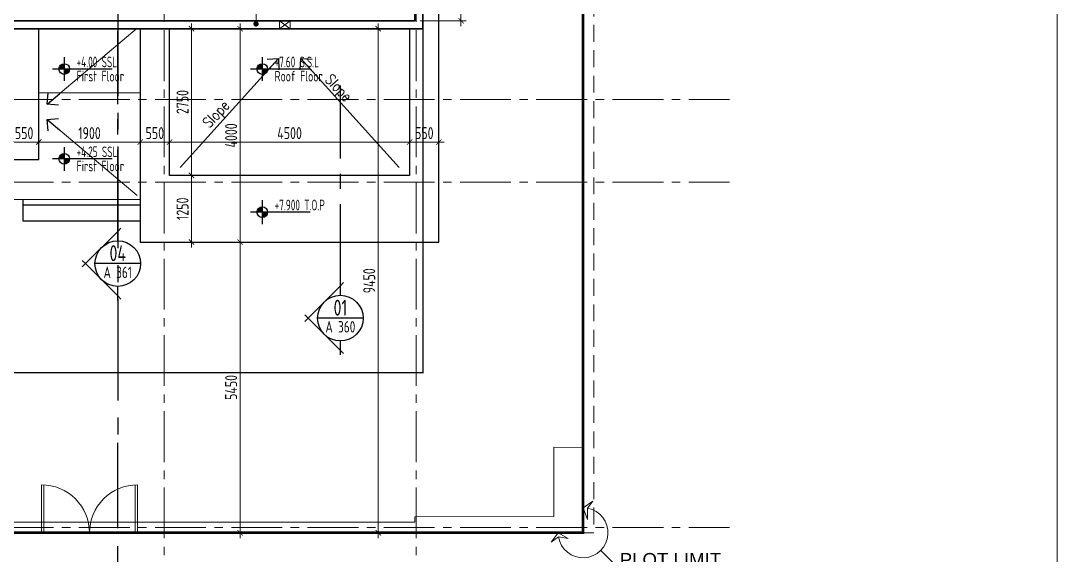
# Model space of a CAD drawing. Header units: millimetres. Extents: x -44713 to 26888, y -13000 to 43000.
# Drawn here: x 7461 to 26888, y -422 to 9600 of the extents above; entities that cross this region are included whole.
import ezdxf
from ezdxf.enums import TextEntityAlignment as Align

# ---------------------------------------------------------------- set-up
doc = ezdxf.new("R2010")
doc.units = ezdxf.units.MM
doc.header["$MEASUREMENT"] = 0
doc.header["$PDMODE"] = 1
for name, pattern in [('1735 X DT-5BR-FFP-Ext$0$HIDDEN', [9.525, 6.35, -3.175]), ('1735 X DT-5BR-Grids$0$CENTER2', [28.575, 19.05, -3.175, 3.175, -3.175]), ('1735 X DT-5BR-Plot Limit$0$PHANTOM', [2.5, 1.25, -0.25, 0.25, -0.25, 0.25, -0.25])]:
    doc.linetypes.add(name, pattern=pattern)
doc.layers.add('00--ORIGIN POINT', color=200, linetype='Continuous', lineweight=15, plot=False)
for name, color, linetype in [('00-First Floor Projection', 1, 'Continuous'), ('1735 X DT-5BR-Plot Limit$0$Z- Plot', 1, '1735 X DT-5BR-Plot Limit$0$PHANTOM'), ('1735 X DT-5BR-Plot Limit$0$Z-BUILDING SETBACK', 150, '1735 X DT-5BR-Plot Limit$0$PHANTOM')]:
    doc.layers.add(name, color=color, linetype=linetype)
for name, color, linetype, lineweight in [('05--LEADER', 8, 'Continuous', 13), ('07--DIM-2', 2, 'Continuous', 25), ('1735 X DT-5BR-FFP-Ext$0$06--LINE-0', 8, 'Continuous', 13), ('1735 X DT-5BR-FFP-Ext$0$L--DOORS-1', 9, 'Continuous', 18), ('1735 X DT-5BR-Grids$0$03--GRID', 252, '1735 X DT-5BR-Grids$0$CENTER2', 5), ('1735 X DT-5BR-Grids$0$08--DETREF', 7, 'Continuous', 25), ('1735 X DT-5BR-Grids$0$08--MAIN SECT REF', 7, 'Continuous', 25), ('1735 X DT-5BR-Grids$0$08--SECTREF', 7, 'Continuous', 25), ('1735 X DT-5BR-Grids$0$08--SECTREF-1', 2, 'Continuous', 25), ('1735 X DT-5BR-Grids$0$08--SECTREF-2', 4, 'Continuous', 35), ('1735 X DT-5BR-Grids$0$08--SECTREF-LINE', 7, 'Continuous', 25), ('1735 X DT-5BR-Plot Limit$0$G-ANNO-LIN02', 9, 'Continuous', 20), ('1735 X DT-5BR-Plot Limit$0$L-ANNO-TEXT', 3, 'Continuous', 13), ('1735 X DT-5BR-RFP$0$0-MEP', 251, 'Continuous', 20), ('1735 X DT-5BR-RFP$0$06--LINE-0', 8, 'Continuous', 13), ('1735 X DT-5BR-RFP$0$F--BLOCKWALL-2', 2, 'Continuous', 25), ('1735 X DT-5BR-RFP$0$F--BLOCKWALL-3', 3, 'Continuous', 35), ('1735 X DT-5BR-RFP$0$L--STAIRS-0', 1, 'Continuous', 25), ('W--ELE-1', 2, 'Continuous', 25)]:
    doc.layers.add(name, color=color, linetype=linetype, lineweight=lineweight)
doc.styles.add('1735 X DT-5BR-Grids$0$ISO', font='isocp2.shx', dxfattribs={"width": 0.8})
doc.styles.add('1735 X DT-5BR-Plot Limit$0$SDC-TEXT', font='arial.ttf')
doc.styles.add('1735 X DT-5BR-RFP$0$ARIAL', font='swiss.ttf')
doc.styles.add('1735 X DT-5BR-RFP$0$MEC', font='romans.shx', dxfattribs={"width": 0.8})
doc.styles.add('ISO', font='isocp2.shx', dxfattribs={"width": 0.8})
doc.dimstyles.new('1-100_AR', dxfattribs={"dimtxt": 225, "dimasz": 100, "dimexe": 100, "dimexo": 100, "dimgap": 0, "dimtad": 0, "dimdec": 0, "dimzin": 12, "dimdsep": 46, "dimtxsty": 'ISO', "dimblk": 'ARCHTICK', "dimcen": 100, "dimdle": 100, "dimclrd": 8, "dimclre": 9, "dimclrt": 2, "dimadec": 0, "dimazin": 0, "dimtfac": 1, "dimtdec": 0, "dimtmove": 0, "dimatfit": 2, "dimldrblk": 'ARCHTICK', "dimfxl": 1, "dimtvp": 0.75, "dimtolj": 1, "dimtzin": 12, "dimlwd": 9, "dimlwe": 9, "dimarcsym": 0})
doc.dimstyles.new('1735 X DT-5BR-RFP$0$A&B DIM', dxfattribs={"dimtxt": 250, "dimasz": 250, "dimexe": 100, "dimexo": 100, "dimgap": 0, "dimtad": 0, "dimdec": 0, "dimzin": 12, "dimdsep": 46, "dimtxsty": '1735 X DT-5BR-RFP$0$ARIAL', "dimcen": 0, "dimdle": 100, "dimclrd": 11, "dimclre": 11, "dimclrt": 7, "dimadec": 0, "dimazin": 0, "dimtfac": 1, "dimtdec": 0, "dimtmove": 1, "dimatfit": 2, "dimfxl": 1, "dimtvp": 0.75, "dimtolj": 1, "dimtzin": 12, "dimlwd": 18, "dimlwe": 18, "dimarcsym": 0})

# ---------------------------------------------------------------- blocks, each defined once
blk = doc.blocks.new('1735 X DT-5BR-RFP$0$_Open90')
at = {"color": 0, "linetype": 'ByBlock', "lineweight": -2}
for p, q in [((0, 0), (-1, 0)), ((-0.5, 0.5), (0, 0)), ((0, 0), (-0.5, -0.5))]:
    blk.add_line(p, q, dxfattribs=at)
blk = doc.blocks.new('1735 X DT-5BR-RFP$0$open')
at = {"layer": '1735 X DT-5BR-RFP$0$0-MEP', "color": 253, "lineweight": 0}
for p, q in [((0, 0), (200, -150)), ((200, 0), (0, -150))]:
    blk.add_line(p, q, dxfattribs=at)
blk.add_lwpolyline([(0, 0), (200, 0), (200, -150), (0, -150)], close=True, dxfattribs=at)
blk = doc.blocks.new('Lvl-plan-50sc-old')
at = {"layer": 'W--ELE-1', "color": 1}
for p, q in [((22, 211), (22, -68)), ((583, 72), (-117, 72))]:
    blk.add_line(p, q, dxfattribs=at)
blk.add_circle((22, 72), 62.5, dxfattribs=at)
for radius, start, end in [(56.2, 90, 180), (50, 90, 180), (43.7, 90, 180), (37.5, 90, 180), (31.2, 90, 180), (25, 90, 180), (18.8, 90, 180), (12.5, 90, 180), (6.25, 90, 180), (56.2, 270, 0), (50, 270, 0), (43.7, 270, 0), (37.5, 270, 0), (31.2, 270, 0), (25, 270, 0), (18.8, 270, 0), (12.5, 270, 0), (6.25, 270, 0)]:
    blk.add_arc((22, 72), radius, start, end, dxfattribs=at)
at = {"layer": 'W--ELE-1', "style": 'ISO', "width": 0.75}
for tag, p in [('LEVEL', (166, 93)), ('FLOOR', (166, -74))]:
    blk.add_attdef(tag, p, '', height=125, dxfattribs=at)
blk = doc.blocks.new('_ArchTick')
at = {"color": 0, "const_width": 0.15}
blk.add_lwpolyline([(-0.5, -0.5), (0.5, 0.5)], dxfattribs=at)
blk = doc.blocks.new('*D10')
at = {"layer": '07--DIM-2', "color": 9, "lineweight": 9, "transparency": 16777216}
for p, q in [((3150, 9700), (3150, 10109)), ((14850, 9700), (14850, 10109))]:
    blk.add_line(p, q, dxfattribs=at)
at = {"layer": '07--DIM-2', "color": 8, "lineweight": 9, "transparency": 16777216}
blk.add_line((3050, 10009), (14950, 10009), dxfattribs=at)
at = {"layer": 'Defpoints', "color": 0, "transparency": 16777216}
for p in [(14850, 10009), (3150, 9600), (14850, 9600)]:
    blk.add_point(p, dxfattribs=at)
at = {"layer": '07--DIM-2', "color": 8, "lineweight": 9, "transparency": 16777216, "xscale": 100, "yscale": 100, "zscale": 100, "rotation": 180}
blk.add_blockref('_ArchTick', (3150, 10009), dxfattribs=at)
at = {"layer": '07--DIM-2', "color": 8, "lineweight": 9, "transparency": 16777216, "xscale": 100, "yscale": 100, "zscale": 100}
blk.add_blockref('_ArchTick', (14850, 10009), dxfattribs=at)
at = {"layer": '07--DIM-2', "color": 2, "transparency": 16777216, "insert": (9000, 10177), "char_height": 225, "attachment_point": 5, "style": 'ISO'}
blk.add_mtext('\\A1;11700', dxfattribs=at)
blk = doc.blocks.new('*D21')
at = {"layer": '07--DIM-2', "color": 9, "lineweight": 9, "transparency": 16777216}
for p, q in [((7800, 7100), (7800, 7425)), ((9700, 7350), (9700, 7225))]:
    blk.add_line(p, q, dxfattribs=at)
at = {"layer": '07--DIM-2', "color": 8, "lineweight": 9, "transparency": 16777216}
blk.add_line((7700, 7325), (9800, 7325), dxfattribs=at)
at = {"layer": 'Defpoints', "color": 0, "transparency": 16777216}
for p in [(9700, 7450), (9700, 7325), (7800, 7000)]:
    blk.add_point(p, dxfattribs=at)
at = {"layer": '07--DIM-2', "color": 8, "lineweight": 9, "transparency": 16777216, "xscale": 100, "yscale": 100, "zscale": 100, "rotation": 180}
blk.add_blockref('_ArchTick', (7800, 7325), dxfattribs=at)
at = {"layer": '07--DIM-2', "color": 8, "lineweight": 9, "transparency": 16777216, "xscale": 100, "yscale": 100, "zscale": 100}
blk.add_blockref('_ArchTick', (9700, 7325), dxfattribs=at)
at = {"layer": '07--DIM-2', "color": 2, "transparency": 16777216, "insert": (8750, 7493), "char_height": 225, "attachment_point": 5, "style": 'ISO'}
blk.add_mtext('\\A1;1900', dxfattribs=at)
blk = doc.blocks.new('*D22')
at = {"layer": '07--DIM-2', "color": 9, "lineweight": 9, "transparency": 16777216}
for p, q in [((14750, 6800), (14750, 7425)), ((10250, 7276), (10250, 7225))]:
    blk.add_line(p, q, dxfattribs=at)
at = {"layer": '07--DIM-2', "color": 8, "lineweight": 9, "transparency": 16777216}
blk.add_line((10150, 7325), (14850, 7325), dxfattribs=at)
at = {"layer": 'Defpoints', "color": 0, "transparency": 16777216}
for p in [(10250, 7376), (14750, 7325), (14750, 6700)]:
    blk.add_point(p, dxfattribs=at)
at = {"layer": '07--DIM-2', "color": 8, "lineweight": 9, "transparency": 16777216, "xscale": 100, "yscale": 100, "zscale": 100, "rotation": 180}
blk.add_blockref('_ArchTick', (10250, 7325), dxfattribs=at)
at = {"layer": '07--DIM-2', "color": 8, "lineweight": 9, "transparency": 16777216, "xscale": 100, "yscale": 100, "zscale": 100}
blk.add_blockref('_ArchTick', (14750, 7325), dxfattribs=at)
at = {"layer": '07--DIM-2', "color": 2, "transparency": 16777216, "insert": (12500, 7493), "char_height": 225, "attachment_point": 5, "style": 'ISO'}
blk.add_mtext('\\A1;4500', dxfattribs=at)
blk = doc.blocks.new('*D33')
at = {"layer": '07--DIM-2', "color": 9, "lineweight": 9, "transparency": 16777216}
for p, q in [((14900, 12850), (15812, 12850)), ((14950, 9600), (15812, 9600))]:
    blk.add_line(p, q, dxfattribs=at)
at = {"layer": '07--DIM-2', "color": 8, "lineweight": 9, "transparency": 16777216}
blk.add_line((15712, 12950), (15712, 9500), dxfattribs=at)
at = {"layer": 'Defpoints', "color": 0, "transparency": 16777216}
for p in [(14800, 12850), (14850, 9600), (15712, 9600)]:
    blk.add_point(p, dxfattribs=at)
at = {"layer": '07--DIM-2', "color": 8, "lineweight": 9, "transparency": 16777216, "xscale": 100, "yscale": 100, "zscale": 100}
for p, rotation in [((15712, 12850), 90), ((15712, 9600), 270)]:
    blk.add_blockref('_ArchTick', p, dxfattribs=dict(at, rotation=rotation))
at = {"layer": '07--DIM-2', "color": 2, "transparency": 16777216, "insert": (15577, 10645), "char_height": 225, "attachment_point": 5, "rotation": 90, "style": 'ISO'}
blk.add_mtext('\\A1;3250', dxfattribs=at)
blk = doc.blocks.new('*D38')
at = {"layer": '07--DIM-2', "color": 8, "lineweight": 9, "transparency": 16777216}
blk.add_line((10663, 9550), (10663, 6600), dxfattribs=at)
at = {"layer": '07--DIM-2', "color": 9, "lineweight": 9, "transparency": 16777216}
for p, q in [((10108, 9450), (10763, 9450)), ((10558, 6700), (10763, 6700))]:
    blk.add_line(p, q, dxfattribs=at)
at = {"layer": 'Defpoints', "color": 0, "transparency": 16777216}
for p in [(10008, 9450), (10458, 6700), (10663, 6700)]:
    blk.add_point(p, dxfattribs=at)
at = {"layer": '07--DIM-2', "color": 8, "lineweight": 9, "transparency": 16777216, "xscale": 100, "yscale": 100, "zscale": 100}
for p, rotation in [((10663, 9450), 90), ((10663, 6700), 270)]:
    blk.add_blockref('_ArchTick', p, dxfattribs=dict(at, rotation=rotation))
at = {"layer": '07--DIM-2', "color": 2, "transparency": 16777216, "insert": (10494, 8075), "char_height": 225, "attachment_point": 5, "rotation": 90, "style": 'ISO'}
blk.add_mtext('\\A1;2750', dxfattribs=at)
blk = doc.blocks.new('*D41')
at = {"layer": '07--DIM-2', "color": 8, "lineweight": 9, "transparency": 16777216}
blk.add_line((10663, 6800), (10663, 5350), dxfattribs=at)
at = {"layer": '07--DIM-2', "color": 9, "lineweight": 9, "transparency": 16777216}
for p, q in [((10558, 6700), (10763, 6700)), ((10108, 5450), (10763, 5450))]:
    blk.add_line(p, q, dxfattribs=at)
at = {"layer": 'Defpoints', "color": 0, "transparency": 16777216}
for p in [(10458, 6700), (10008, 5450), (10663, 5450)]:
    blk.add_point(p, dxfattribs=at)
at = {"layer": '07--DIM-2', "color": 8, "lineweight": 9, "transparency": 16777216, "xscale": 100, "yscale": 100, "zscale": 100}
for p, rotation in [((10663, 6700), 90), ((10663, 5450), 270)]:
    blk.add_blockref('_ArchTick', p, dxfattribs=dict(at, rotation=rotation))
at = {"layer": '07--DIM-2', "color": 2, "transparency": 16777216, "insert": (10494, 6075), "char_height": 225, "attachment_point": 5, "rotation": 90, "style": 'ISO'}
blk.add_mtext('\\A1;1250', dxfattribs=at)
blk = doc.blocks.new('*D42')
at = {"layer": '07--DIM-2', "color": 8, "lineweight": 9, "transparency": 16777216}
blk.add_line((9600, 7325), (10350, 7325), dxfattribs=at)
at = {"layer": '07--DIM-2', "color": 9, "lineweight": 9, "transparency": 16777216}
blk.add_line((9700, 7350), (9700, 7225), dxfattribs=at)
at = {"layer": 'Defpoints', "color": 0, "transparency": 16777216}
for p in [(9700, 7450), (10250, 7325), (10250, 7325)]:
    blk.add_point(p, dxfattribs=at)
at = {"layer": '07--DIM-2', "color": 8, "lineweight": 9, "transparency": 16777216, "xscale": 100, "yscale": 100, "zscale": 100, "rotation": 180}
blk.add_blockref('_ArchTick', (9700, 7325), dxfattribs=at)
at = {"layer": '07--DIM-2', "color": 8, "lineweight": 9, "transparency": 16777216, "xscale": 100, "yscale": 100, "zscale": 100}
blk.add_blockref('_ArchTick', (10250, 7325), dxfattribs=at)
at = {"layer": '07--DIM-2', "color": 2, "transparency": 16777216, "insert": (9975, 7493), "char_height": 225, "attachment_point": 5, "style": 'ISO'}
blk.add_mtext('\\A1;550', dxfattribs=at)
blk = doc.blocks.new('*D43')
at = {"layer": '07--DIM-2', "color": 9, "lineweight": 9, "transparency": 16777216}
for p, q in [((14750, 6800), (14750, 7425)), ((15300, 5650), (15300, 7425))]:
    blk.add_line(p, q, dxfattribs=at)
at = {"layer": '07--DIM-2', "color": 8, "lineweight": 9, "transparency": 16777216}
blk.add_line((14650, 7325), (15400, 7325), dxfattribs=at)
at = {"layer": 'Defpoints', "color": 0, "transparency": 16777216}
for p in [(15300, 7325), (14750, 6700), (15300, 5550)]:
    blk.add_point(p, dxfattribs=at)
at = {"layer": '07--DIM-2', "color": 8, "lineweight": 9, "transparency": 16777216, "xscale": 100, "yscale": 100, "zscale": 100, "rotation": 180}
blk.add_blockref('_ArchTick', (14750, 7325), dxfattribs=at)
at = {"layer": '07--DIM-2', "color": 8, "lineweight": 9, "transparency": 16777216, "xscale": 100, "yscale": 100, "zscale": 100}
blk.add_blockref('_ArchTick', (15300, 7325), dxfattribs=at)
at = {"layer": '07--DIM-2', "color": 2, "transparency": 16777216, "insert": (15025, 7493), "char_height": 225, "attachment_point": 5, "style": 'ISO'}
blk.add_mtext('\\A1;550', dxfattribs=at)
blk = doc.blocks.new('*D44')
at = {"layer": '07--DIM-2', "color": 9, "lineweight": 9, "transparency": 16777216}
for p, q in [((7250, 8150), (7250, 7225)), ((7800, 7100), (7800, 7425))]:
    blk.add_line(p, q, dxfattribs=at)
at = {"layer": '07--DIM-2', "color": 8, "lineweight": 9, "transparency": 16777216}
blk.add_line((7900, 7325), (7150, 7325), dxfattribs=at)
at = {"layer": 'Defpoints', "color": 0, "transparency": 16777216}
for p in [(7250, 8250), (7250, 7325), (7800, 7000)]:
    blk.add_point(p, dxfattribs=at)
at = {"layer": '07--DIM-2', "color": 8, "lineweight": 9, "transparency": 16777216, "xscale": 100, "yscale": 100, "zscale": 100, "rotation": 180}
blk.add_blockref('_ArchTick', (7250, 7325), dxfattribs=at)
at = {"layer": '07--DIM-2', "color": 8, "lineweight": 9, "transparency": 16777216, "xscale": 100, "yscale": 100, "zscale": 100}
blk.add_blockref('_ArchTick', (7800, 7325), dxfattribs=at)
at = {"layer": '07--DIM-2', "color": 2, "transparency": 16777216, "insert": (7525, 7493), "char_height": 225, "attachment_point": 5, "style": 'ISO'}
blk.add_mtext('\\A1;550', dxfattribs=at)
blk = doc.blocks.new('*U161')
at = {"layer": '1735 X DT-5BR-Grids$0$08--SECTREF'}
h = blk.add_hatch(color=256, dxfattribs=at)
h.paths.add_polyline_path([(-5104, -500), (-5104, -707), (-5457, -354, 0.198912)])
h.paths.add_polyline_path([(-5457, -354), (-5811, 0), (-5457, 354, 0.414214)])
h.paths.add_polyline_path([(-5104, 500, 0.198912), (-5457, 354), (-5104, 707)])
blk.add_line((-4604, 0), (-5604, 0))
at = {"layer": '1735 X DT-5BR-Grids$0$08--DETREF'}
blk.add_line((-5104, 3500), (-5104, 5104), dxfattribs=at)
at = {"layer": '1735 X DT-5BR-Grids$0$08--SECTREF'}
for p, q in [((-5104, 2833), (-5104, 3167)), ((-5104, 500), (-5104, 2500)), ((-5104, 707), (-5033, 778)), ((-5104, -707), (-5104, -500))]:
    blk.add_line(p, q, dxfattribs=at)
for points in [[(-5104, -707), (-5811, 0), (-5104, 707)], [(-5881, 71), (-5811, 0), (-5881, -71)], [(-5104, -807), (-5104, -707), (-5033, -778)]]:
    blk.add_lwpolyline(points, dxfattribs=at)
blk.add_circle((-5104, 0), 500, dxfattribs=at)
at = {"layer": '1735 X DT-5BR-Grids$0$08--SECTREF-1', "style": '1735 X DT-5BR-Grids$0$ISO', "width": 0.8, "flags": 4}
blk.add_attdef('DRG-NO', text='', height=250, dxfattribs=at).set_placement((-5104, -191), align=Align.MIDDLE_CENTER)
at = {"layer": '1735 X DT-5BR-Grids$0$08--SECTREF-2', "style": '1735 X DT-5BR-Grids$0$ISO', "width": 0.8, "flags": 4}
blk.add_attdef('SECTION', text='', height=350, dxfattribs=at).set_placement((-5104, 229), align=Align.MIDDLE_CENTER)
blk = doc.blocks.new('*U180')
blk.add_line((-4604, 0), (-5604, 0))
at = {"layer": '1735 X DT-5BR-Grids$0$08--DETREF'}
blk.add_line((-5104, 3500), (-5104, 5104), dxfattribs=at)
at = {"layer": '1735 X DT-5BR-Grids$0$08--SECTREF'}
for p, q in [((-5104, 2833), (-5104, 3167)), ((-5104, 500), (-5104, 2500)), ((-5104, 707), (-5033, 778)), ((-5104, -707), (-5104, -500))]:
    blk.add_line(p, q, dxfattribs=at)
for points in [[(-5104, -707), (-5811, 0), (-5104, 707)], [(-5881, 71), (-5811, 0), (-5881, -71)], [(-5104, -807), (-5104, -707), (-5033, -778)]]:
    blk.add_lwpolyline(points, dxfattribs=at)
blk.add_circle((-5104, 0), 500, dxfattribs=at)
at = {"layer": '1735 X DT-5BR-Grids$0$08--SECTREF-1', "style": '1735 X DT-5BR-Grids$0$ISO', "width": 0.8, "flags": 4}
blk.add_attdef('DRG-NO', text='', height=250, dxfattribs=at).set_placement((-5104, -191), align=Align.MIDDLE_CENTER)
at = {"layer": '1735 X DT-5BR-Grids$0$08--SECTREF-2', "style": '1735 X DT-5BR-Grids$0$ISO', "width": 0.8, "flags": 4}
blk.add_attdef('SECTION', text='', height=350, dxfattribs=at).set_placement((-5104, 229), align=Align.MIDDLE_CENTER)
blk = doc.blocks.new('1735 X DT-5BR-Grids')
at = {"layer": '1735 X DT-5BR-Grids$0$03--GRID', "ltscale": 50}
for p, q in [((10150, -2960.853), (10150, 33283.323)), ((14875, -2960.853), (14875, 33283.323)), ((-2878.651, 8124.999), (20742.863, 8124.999)), ((-2878.651, 6575, 0), (20742.863, 6575, 0)), ((-2878.651, 100), (20742.863, 100))]:
    blk.add_line(p, q, dxfattribs=at)
at = {"layer": '1735 X DT-5BR-Grids$0$08--SECTREF-LINE', "color": 4, "linetype": '1735 X DT-5BR-Grids$0$CENTER2', "ltscale": 100}
blk.add_lwpolyline([(9280, 30100.509), (9280, 1688.388)], dxfattribs=at)
at = {"layer": '1735 X DT-5BR-Grids$0$08--MAIN SECT REF', "xscale": 0.855, "yscale": 0.855, "zscale": 0.855}
for p, values in [((13643.538, 5045.704), {'SECTION': '04', 'DRG-NO': 'A 361'}), ((17815.604, 4024.275), {'SECTION': '01', 'DRG-NO': 'A 360'})]:
    blk.add_blockref('*U180', p, dxfattribs=at).add_auto_attribs(values)
at = {"layer": '1735 X DT-5BR-Grids$0$08--SECTREF'}
blk.add_blockref('*U161', (14383.553, -3415.165), dxfattribs=at).add_auto_attribs({'SECTION': 'A', 'DRG-NO': 'A 240'})
blk = doc.blocks.new('*U224')
at = {"layer": '1735 X DT-5BR-Plot Limit$0$G-ANNO-LIN02'}
for points in [[(2, 468), (84, 248), (86, 460), (181, 595), (2, 468)], [(-469, 0), (-597, -178), (-461, -79), (-282, -110), (-469, 0)], [(331, -331), (771, -771), (2389, -771)]]:
    blk.add_lwpolyline(points, dxfattribs=at)
blk.add_ellipse((0, 0), major_axis=(99, -458), ratio=0.997525, start_param=-1.614984, end_param=2.7411, dxfattribs=at)
at = {"layer": '1735 X DT-5BR-Plot Limit$0$L-ANNO-TEXT', "insert": (1637, -506), "char_height": 250, "width": 2000, "attachment_point": 5, "rotation": 359.9827, "style": '1735 X DT-5BR-Plot Limit$0$SDC-TEXT'}
blk.add_mtext('PLOT LIMIT', dxfattribs=at)
blk = doc.blocks.new('1735 X DT-5BR-Plot Limit')
at = {"layer": '1735 X DT-5BR-Plot Limit$0$Z- Plot', "color": 12, "ltscale": 500, "true_color": 0xdb0000, "const_width": 50}
blk.add_lwpolyline([(18000, 0), (0, 0), (0, 30000.001), (18000, 30000.001)], close=True, dxfattribs=at)
at = {"layer": '1735 X DT-5BR-Plot Limit$0$Z-BUILDING SETBACK', "ltscale": 500, "const_width": 25}
blk.add_lwpolyline([(15000, 3000), (3000, 3000), (3000, 27000.001), (15000, 27000.001)], close=True, dxfattribs=at)
at = {"layer": '1735 X DT-5BR-Plot Limit$0$L-ANNO-TEXT'}
blk.add_blockref('*U224', (18000, 0), dxfattribs=at)
blk = doc.blocks.new('1735 X DT-5BR-FFP-Ext$0$DOOR-P')
blk.add_lwpolyline([(0, 0, 0.414214), (1000, -1000), (1000, 0), (950, 0), (950, -999)], format="xyb")
blk = doc.blocks.new('1735 X DT-5BR-FFP-Ext')
at = {"layer": '1735 X DT-5BR-FFP-Ext$0$06--LINE-0', "linetype": '1735 X DT-5BR-FFP-Ext$0$HIDDEN', "ltscale": 50}
blk.add_line((18200, 30000), (18200, 0), dxfattribs=at)
at = {"layer": '1735 X DT-5BR-FFP-Ext$0$06--LINE-0'}
for p, q in [((7850, 0, 0), (7850, 400, 0)), ((9650, 0, 0), (9650, 400, 0)), ((7850, 0, 0), (6375, 0)), ((7850, 0, 0), (9650, 0, 0)), ((18200, 0), (9650, 0))]:
    blk.add_line(p, q, dxfattribs=at)
blk.add_lwpolyline([(200, 6400), (200, 29800), (18000, 29800), (18000, 1600), (17450, 1603), (17450, 303), (14850, 300), (14850, 200), (6400, 200)], dxfattribs=at)
at = {"layer": '1735 X DT-5BR-FFP-Ext$0$L--DOORS-1', "rotation": 180}
for xscale, yscale, zscale in [(0.9000338471960276, 0.9000338471960276, 0.9000338471960276), (-0.9000338471960276, 0.9000338471232681, 0.9000338471239904)]:
    blk.add_blockref('1735 X DT-5BR-FFP-Ext$0$DOOR-P', (8750, 0, 0), dxfattribs=dict(at, xscale=xscale, yscale=yscale, zscale=zscale))
blk = doc.blocks.new('*D62')
at = {"layer": '07--DIM-2', "color": 8, "lineweight": 9, "transparency": 16777216}
blk.add_line((14162, 9550), (14162, -100), dxfattribs=at)
at = {"layer": '07--DIM-2', "color": 9, "lineweight": 9, "transparency": 16777216}
for p, q in [((14153, 9450), (14262, 9450)), ((14153, 0), (14262, 0))]:
    blk.add_line(p, q, dxfattribs=at)
at = {"layer": 'Defpoints', "color": 0, "transparency": 16777216}
for p in [(14053, 9450), (14053, 0), (14162, 0)]:
    blk.add_point(p, dxfattribs=at)
at = {"layer": '07--DIM-2', "color": 8, "lineweight": 9, "transparency": 16777216, "xscale": 100, "yscale": 100, "zscale": 100}
for p, rotation in [((14162, 9450), 90), ((14162, 0), 270)]:
    blk.add_blockref('_ArchTick', p, dxfattribs=dict(at, rotation=rotation))
at = {"layer": '07--DIM-2', "color": 2, "transparency": 16777216, "insert": (13993, 4725), "char_height": 225, "attachment_point": 5, "rotation": 90, "style": 'ISO'}
blk.add_mtext('\\A1;9450', dxfattribs=at)
blk = doc.blocks.new('*D64')
at = {"layer": '07--DIM-2', "color": 9, "lineweight": 9, "transparency": 16777216}
for p, q in [((11518, 5450), (11673, 5450)), ((11518, 0), (11673, 0))]:
    blk.add_line(p, q, dxfattribs=at)
at = {"layer": '07--DIM-2', "color": 8, "lineweight": 9, "transparency": 16777216}
blk.add_line((11573, -100), (11573, 5550), dxfattribs=at)
at = {"layer": 'Defpoints', "color": 0, "transparency": 16777216}
for p in [(11418, 5450), (11573, 5450), (11418, 0)]:
    blk.add_point(p, dxfattribs=at)
at = {"layer": '07--DIM-2', "color": 8, "lineweight": 9, "transparency": 16777216, "xscale": 100, "yscale": 100, "zscale": 100}
for p, rotation in [((11573, 5450), 90), ((11573, 0), 270)]:
    blk.add_blockref('_ArchTick', p, dxfattribs=dict(at, rotation=rotation))
at = {"layer": '07--DIM-2', "color": 2, "transparency": 16777216, "insert": (11404, 2725), "char_height": 225, "attachment_point": 5, "rotation": 90, "style": 'ISO'}
blk.add_mtext('\\A1;5450', dxfattribs=at)
blk = doc.blocks.new('*D69')
at = {"layer": '07--DIM-2', "color": 8, "lineweight": 9, "transparency": 16777216}
blk.add_line((11573, 5350), (11573, 9550), dxfattribs=at)
at = {"layer": '07--DIM-2', "color": 9, "lineweight": 9, "transparency": 16777216}
for p, q in [((11518, 9450), (11673, 9450)), ((11518, 5450), (11673, 5450))]:
    blk.add_line(p, q, dxfattribs=at)
at = {"layer": 'Defpoints', "color": 0, "transparency": 16777216}
for p in [(11418, 9450), (11573, 9450), (11418, 5450)]:
    blk.add_point(p, dxfattribs=at)
at = {"layer": '07--DIM-2', "color": 8, "lineweight": 9, "transparency": 16777216, "xscale": 100, "yscale": 100, "zscale": 100}
for p, rotation in [((11573, 9450), 90), ((11573, 5450), 270)]:
    blk.add_blockref('_ArchTick', p, dxfattribs=dict(at, rotation=rotation))
at = {"layer": '07--DIM-2', "color": 2, "transparency": 16777216, "insert": (11404, 7450), "char_height": 225, "attachment_point": 5, "rotation": 90, "style": 'ISO'}
blk.add_mtext('\\A1;4000', dxfattribs=at)
blk = doc.blocks.new('1735 X DT-5BR-RFP')
at = {"layer": '1735 X DT-5BR-RFP$0$06--LINE-0'}
blk.add_line((7800, 8250), (9700, 8250), dxfattribs=at)
blk.add_lwpolyline([(7300, 7000), (7300, 6250), (9700, 6250)], dxfattribs=at)
at = {"layer": '1735 X DT-5BR-RFP$0$F--BLOCKWALL-2'}
for points in [[(9700, 9450), (9700, 5450), (15300, 5450), (15300, 23800), (7800, 23800), (7800, 25500), (2700, 25500), (2700, 21100), (3000, 21100)], [(3000, 20100), (2700, 20100), (2700, 7000), (7800, 7000), (7800, 9450)], [(14750, 9450), (14750, 6700), (10250, 6700), (10250, 9450)]]:
    blk.add_lwpolyline(points, dxfattribs=at)
at = {"layer": '1735 X DT-5BR-RFP$0$F--BLOCKWALL-3'}
blk.add_lwpolyline([(3150, 20950), (14850, 20950), (14850, 9600), (3150, 9600), (3150, 20100), (3000, 20100), (3000, 9450), (15000, 9450), (15000, 21100), (3000, 21100), (3000, 20950)], close=True, dxfattribs=at)
at = {"layer": '1735 X DT-5BR-RFP$0$L--STAIRS-0'}
for p, q in [((7500, 6250), (7500, 5850)), ((7500, 6150), (9700, 6150)), ((7500, 5850), (9700, 5850))]:
    blk.add_line(p, q, dxfattribs=at)
at = {"layer": '1735 X DT-5BR-RFP$0$0-MEP', "color": 253, "lineweight": 0}
blk.add_blockref('1735 X DT-5BR-RFP$0$open', (12308, 9600), dxfattribs=at)
at = {"layer": '1735 X DT-5BR-RFP$0$0-MEP', "color": 254, "style": '1735 X DT-5BR-RFP$0$MEC', "width": 0.8}
for rotation, p in [(313.231, (13149, 8484)), (46.769, (10995, 7574))]:
    blk.add_text('Slope', height=200, rotation=rotation, dxfattribs=at).set_placement(p)
at = {"layer": '1735 X DT-5BR-RFP$0$0-MEP', "color": 253, "lineweight": 0}
for points in [[(7959, 8035), (9641, 9463)], [(12290, 8890), (10447, 6851)], [(12710, 8890), (14553, 6851)], [(7959, 7749), (9641, 6322)]]:
    blk.add_leader(points, dimstyle='1735 X DT-5BR-RFP$0$A&B DIM', override={"dimasz": 300, "dimclrd": 256, "dimldrblk": '1735 X DT-5BR-RFP$0$_Open90'}, dxfattribs=at)

msp = doc.modelspace()

# ---------------------------------------------------------------- linework, layer by layer
at = {"layer": '00--ORIGIN POINT'}
msp.add_lwpolyline([(26887.5, -13000), (-8912.5, -13000), (-8912.5, 43000), (26887.5, 43000)], close=True, dxfattribs=at)

# ---------------------------------------------------------------- next in the draw order: block references
at = {"layer": '00-First Floor Projection'}
msp.add_blockref('1735 X DT-5BR-RFP', (0, 0), dxfattribs=at)

# ---------------------------------------------------------------- next in the draw order: block references
for name in ['1735 X DT-5BR-Plot Limit', '1735 X DT-5BR-FFP-Ext']:
    msp.add_blockref(name, (0, 0))
at = {"layer": '07--DIM-2'}
msp.add_blockref('1735 X DT-5BR-Grids', (0, 0), dxfattribs=at)
at = {"layer": 'W--ELE-1'}
ref = msp.add_blockref('Lvl-plan-50sc-old', (8241.7, 8578.9), dxfattribs=dict(at, xscale=1.6, yscale=1.6, zscale=1.6))
ref.add_attrib('LEVEL', '+4.00 SSL', (8507.7, 8727.2), dxfattribs={"height": 200, "style": 'ISO', "width": 0.7})
ref.add_attrib('FLOOR', 'First Floor', (8507.7, 8460.3), dxfattribs={"height": 200, "style": 'ISO', "width": 0.75})
ref = msp.add_blockref('Lvl-plan-50sc-old', (11953, 8578.9), dxfattribs=dict(at, xscale=1.6, yscale=1.6, zscale=1.6))
ref.add_attrib('LEVEL', '+7.60 S.S.L', (12219, 8727.2), dxfattribs={"height": 200, "style": 'ISO', "width": 0.7})
ref.add_attrib('FLOOR', 'Roof Floor', (12219, 8460.3), dxfattribs={"height": 200, "style": 'ISO', "width": 0.75})
ref = msp.add_blockref('Lvl-plan-50sc-old', (8241.7, 6894.5), dxfattribs=dict(at, xscale=1.6, yscale=1.6, zscale=1.6))
ref.add_attrib('LEVEL', '+4.25 SSL', (8507.7, 7042.7), dxfattribs={"height": 200, "style": 'ISO', "width": 0.7})
ref.add_attrib('FLOOR', 'First Floor', (8507.7, 6775.9), dxfattribs={"height": 200, "style": 'ISO', "width": 0.75})
ref = msp.add_blockref('Lvl-plan-50sc-old', (11953, 5896.5), dxfattribs=dict(at, xscale=1.6, yscale=1.6, zscale=1.6))
ref.add_attrib('LEVEL', '+7.900 T.O.P', (12219, 6044.7), dxfattribs={"height": 200, "style": 'ISO', "width": 0.7})

# ---------------------------------------------------------------- next in the draw order: dimensions: what is measured, and where the dimension line sits
at = {"layer": '07--DIM-2'}
dim = msp.add_linear_dim(base=(15712.5, 9600), p1=(14800, 12850), p2=(14850, 9600), angle=90, dimstyle='1-100_AR', override={"dimtmove": 1}, dxfattribs=at)
dim.commit()
dim.dimension.update_dxf_attribs({"geometry": '*D33', "text_midpoint": (15745.7, 10645.5), "dimtype": 160})
dim = msp.add_aligned_dim(p1=(3150, 9600), p2=(14850, 9600), distance=408.6, dimstyle='1-100_AR', dxfattribs=at)
dim.commit()
dim.dimension.update_dxf_attribs({"geometry": '*D10', "text_midpoint": (9000, 10177.4)})
for base, p1, p2, picture, middle in [((10663.1, 6700), (10008.1, 9450), (10458.1, 6700), '*D38', (10494.4, 8075)), ((14161.7, 0), (14052.7, 9450), (14052.7, 0), '*D62', (13992.9, 4725)), ((11572.8, 5450), (11418.4, 0), (11418.4, 5450), '*D64', (11404, 2725))]:
    dim = msp.add_linear_dim(base=base, p1=p1, p2=p2, angle=90, dimstyle='1-100_AR', dxfattribs=at)
    dim.commit()
    dim.dimension.update_dxf_attribs({"geometry": picture, "text_midpoint": middle})
for base, p1, p2, angle, picture, middle in [((11572.8, 9450), (11418.4, 5450), (11418.4, 9450), 90, '*D69', (11404, 7450)), ((7250, 7324.6), (7800, 7000), (7250, 8250), 180, '*D44', (7525, 7493.3)), ((9700, 7324.6), (7800, 7000), (9700, 7450), 180, '*D21', (8750, 7493.3)), ((10250, 7324.6), (9700, 7450), (10250, 7324.6), 180, '*D42', (9975, 7493.3)), ((14750, 7324.6), (10250, 7376.5), (14750, 6700), 180, '*D22', (12500, 7493.3)), ((15300, 7324.6), (14750, 6700), (15300, 5550), 180, '*D43', (15025, 7493.3)), ((10663.1, 5450), (10458.1, 6700), (10008.1, 5450), 90, '*D41', (10494.4, 6075))]:
    dim = msp.add_linear_dim(base=base, p1=p1, p2=p2, angle=angle, dimstyle='1-100_AR', override={"dimtmove": 1}, dxfattribs=at)
    dim.commit()
    dim.dimension.update_dxf_attribs({"geometry": picture, "text_midpoint": middle})

# ---------------------------------------------------------------- next in the draw order: leaders
at = {"layer": '05--LEADER'}
msp.add_leader([(11871, 9540.1), (11871, 10486), (12544.5, 10486)], dimstyle='1-100_AR', override={"dimasz": 100, "dimldrblk": 'Dot'}, dxfattribs=at)

doc.saveas('drawing.dxf')
